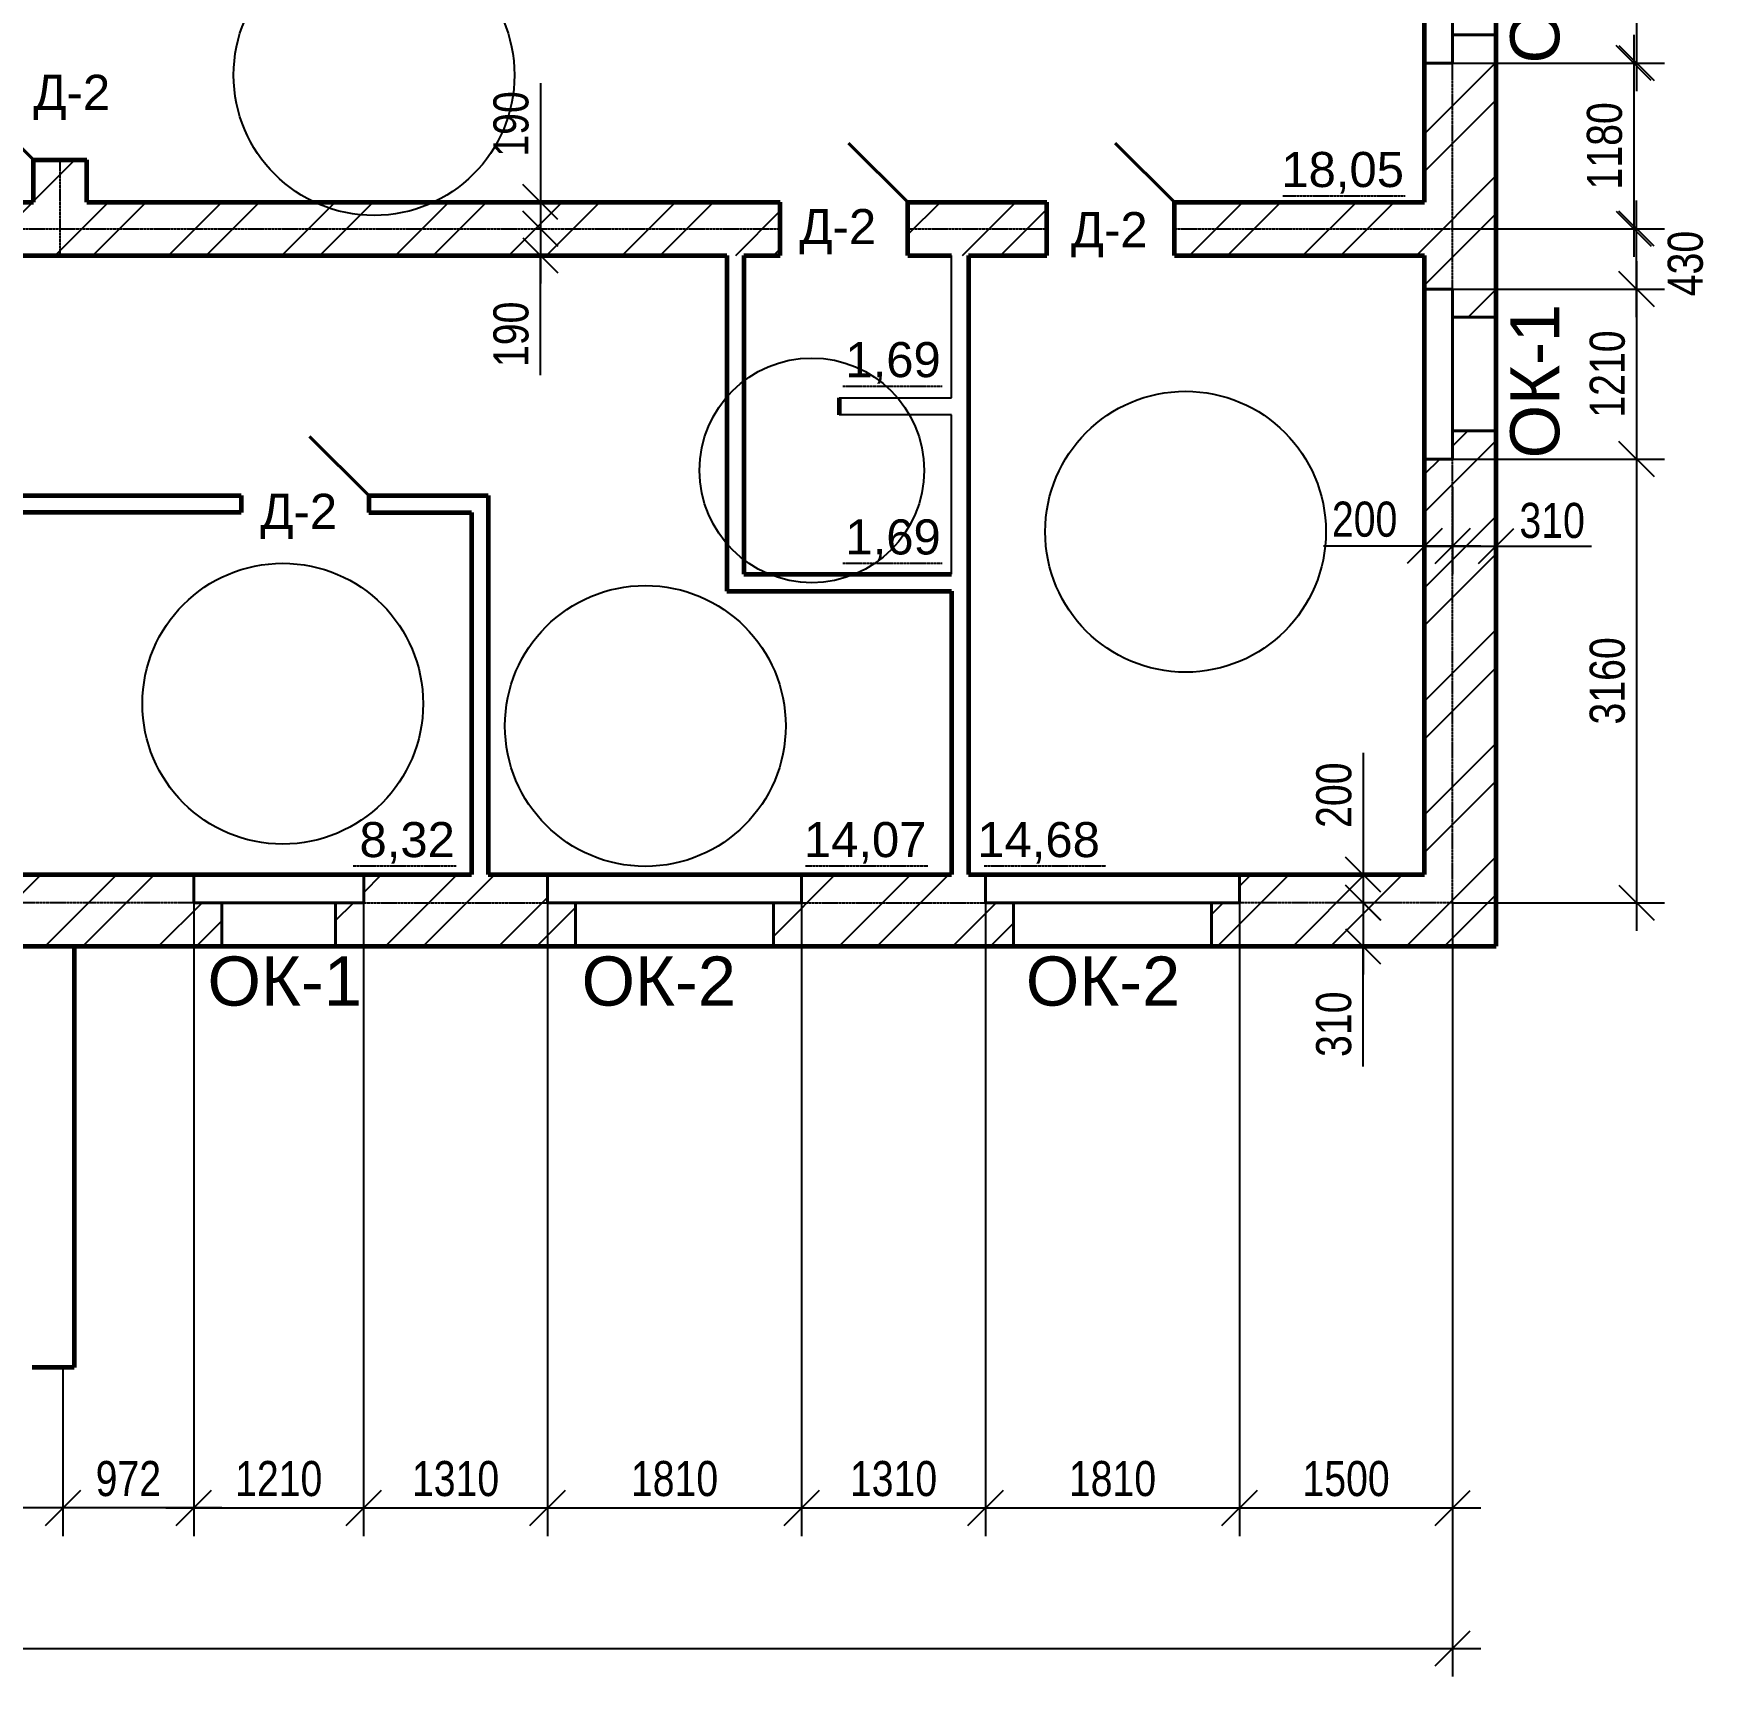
# Model space of a CAD drawing. Header units: millimetres. Extents: x -229914 to 856942, y -268655 to 87212.
# Drawn here: x 344207 to 356140, y -236365 to -224665 of the extents above; entities that cross this region are included whole.
import ezdxf

# ---------------------------------------------------------------- set-up
doc = ezdxf.new("R2010")
doc.units = ezdxf.units.MM
doc.linetypes.add('DASHDOT_axis', pattern=[24, 20, -1.5, 1, -1.5])
for name, color, linetype, lineweight in [('каменные и деревянные эл', 7, 'Continuous', 60), ('линия проёмов ворот дверей и окон', 7, 'Continuous', 40), ('Ось', 7, 'DASHDOT_axis', 25)]:
    doc.layers.add(name, color=color, linetype=linetype, lineweight=lineweight)
doc.styles.add('_ТЕКСТОВЫЙ', font='arial.ttf', dxfattribs={"width": 0.8})
doc.styles.get("Standard").update_dxf_attribs({"font": 'arial.ttf'})
doc.dimstyles.new('_GOST(Annotative)', dxfattribs={"dimscale": 100, "dimtxt": 2.5, "dimasz": 2.5, "dimexe": 2, "dimexo": 2, "dimgap": 0.8, "dimtad": 1, "dimtxsty": '_ТЕКСТОВЫЙ', "dimblk": 'OBLIQUE', "dimcen": 2.5, "dimdle": 2, "dimaunit": 1, "dimadec": 0, "dimazin": 0, "dimtfac": 1, "dimtmove": 1, "dimatfit": 3, "dimldrblk": 'DOT', "dimfxl": 1, "dimarcsym": 2})

# ---------------------------------------------------------------- blocks, each defined once
blk = doc.blocks.new('_Oblique')
at = {"color": 0, "linetype": 'ByBlock', "lineweight": -2}
blk.add_line((-0.5, -0.5), (0.5, 0.5), dxfattribs=at)
blk = doc.blocks.new('*D1130')
at = {"color": 0, "lineweight": -2, "transparency": 16777216}
for p, q in [((345349, -230855), (345349, -235365)), ((346559, -230855), (346559, -235365)), ((345149, -235165), (346759, -235165))]:
    blk.add_line(p, q, dxfattribs=at)
at = {"layer": 'Defpoints', "color": 0, "transparency": 16777216}
for p in [(345349, -230655), (346559, -230655), (346559, -235165)]:
    blk.add_point(p, dxfattribs=at)
at = {"color": 0, "lineweight": -2, "transparency": 16777216, "xscale": 250, "yscale": 250, "zscale": 250, "rotation": 180}
blk.add_blockref('_Oblique', (345349, -235165), dxfattribs=at)
at = {"color": 0, "lineweight": -2, "transparency": 16777216, "xscale": 250, "yscale": 250, "zscale": 250}
blk.add_blockref('_Oblique', (346559, -235165), dxfattribs=at)
at = {"color": 0, "transparency": 16777216, "insert": (345954, -234957), "char_height": 250, "attachment_point": 5, "style": '_ТЕКСТОВЫЙ'}
blk.add_mtext('1210', dxfattribs=at)
blk = doc.blocks.new('_Dot')
at = {"color": 0, "linetype": 'ByBlock', "lineweight": -2}
blk.add_line((-0.5, 0), (-1, 0), dxfattribs=at)
at = {"color": 0, "linetype": 'ByBlock', "lineweight": 25, "const_width": 0.5}
blk.add_lwpolyline([(-0.25, 0, 1), (0.25, 0, 1)], format="xyb", close=True, dxfattribs=at)
blk = doc.blocks.new('*D1131')
at = {"color": 0, "lineweight": -2, "transparency": 16777216}
for p, q in [((346559, -230855), (346559, -235365)), ((347869, -230855), (347869, -235365)), ((346359, -235165), (348069, -235165))]:
    blk.add_line(p, q, dxfattribs=at)
at = {"layer": 'Defpoints', "color": 0, "transparency": 16777216}
for p in [(346559, -230655), (347869, -230655), (347869, -235165)]:
    blk.add_point(p, dxfattribs=at)
at = {"color": 0, "lineweight": -2, "transparency": 16777216, "xscale": 250, "yscale": 250, "zscale": 250, "rotation": 180}
blk.add_blockref('_Oblique', (346559, -235165), dxfattribs=at)
at = {"color": 0, "lineweight": -2, "transparency": 16777216, "xscale": 250, "yscale": 250, "zscale": 250}
blk.add_blockref('_Oblique', (347869, -235165), dxfattribs=at)
at = {"color": 0, "transparency": 16777216, "insert": (347214, -234957), "char_height": 250, "attachment_point": 5, "style": '_ТЕКСТОВЫЙ'}
blk.add_mtext('1310', dxfattribs=at)
blk = doc.blocks.new('*D1132')
at = {"color": 0, "lineweight": -2, "transparency": 16777216}
for p, q in [((347869, -230855), (347869, -235365)), ((349679, -230855), (349679, -235365)), ((347669, -235165), (349879, -235165))]:
    blk.add_line(p, q, dxfattribs=at)
at = {"layer": 'Defpoints', "color": 0, "transparency": 16777216}
for p in [(347869, -230655), (349679, -230655), (349679, -235165)]:
    blk.add_point(p, dxfattribs=at)
at = {"color": 0, "lineweight": -2, "transparency": 16777216, "xscale": 250, "yscale": 250, "zscale": 250, "rotation": 180}
blk.add_blockref('_Oblique', (347869, -235165), dxfattribs=at)
at = {"color": 0, "lineweight": -2, "transparency": 16777216, "xscale": 250, "yscale": 250, "zscale": 250}
blk.add_blockref('_Oblique', (349679, -235165), dxfattribs=at)
at = {"color": 0, "transparency": 16777216, "insert": (348774, -234957), "char_height": 250, "attachment_point": 5, "style": '_ТЕКСТОВЫЙ'}
blk.add_mtext('1810', dxfattribs=at)
blk = doc.blocks.new('*D1133')
at = {"color": 0, "lineweight": -2, "transparency": 16777216}
for p, q in [((349679, -230855), (349679, -235365)), ((350989, -230855), (350989, -235365)), ((349479, -235165), (351189, -235165))]:
    blk.add_line(p, q, dxfattribs=at)
at = {"layer": 'Defpoints', "color": 0, "transparency": 16777216}
for p in [(349679, -230655), (350989, -230655), (350989, -235165)]:
    blk.add_point(p, dxfattribs=at)
at = {"color": 0, "lineweight": -2, "transparency": 16777216, "xscale": 250, "yscale": 250, "zscale": 250, "rotation": 180}
blk.add_blockref('_Oblique', (349679, -235165), dxfattribs=at)
at = {"color": 0, "lineweight": -2, "transparency": 16777216, "xscale": 250, "yscale": 250, "zscale": 250}
blk.add_blockref('_Oblique', (350989, -235165), dxfattribs=at)
at = {"color": 0, "transparency": 16777216, "insert": (350334, -234957), "char_height": 250, "attachment_point": 5, "style": '_ТЕКСТОВЫЙ'}
blk.add_mtext('1310', dxfattribs=at)
blk = doc.blocks.new('*D1134')
at = {"color": 0, "lineweight": -2, "transparency": 16777216}
for p, q in [((350989, -230855), (350989, -235365)), ((352799, -230855), (352799, -235365)), ((350789, -235165), (352999, -235165))]:
    blk.add_line(p, q, dxfattribs=at)
at = {"layer": 'Defpoints', "color": 0, "transparency": 16777216}
for p in [(350989, -230655), (352799, -230655), (352799, -235165)]:
    blk.add_point(p, dxfattribs=at)
at = {"color": 0, "lineweight": -2, "transparency": 16777216, "xscale": 250, "yscale": 250, "zscale": 250, "rotation": 180}
blk.add_blockref('_Oblique', (350989, -235165), dxfattribs=at)
at = {"color": 0, "lineweight": -2, "transparency": 16777216, "xscale": 250, "yscale": 250, "zscale": 250}
blk.add_blockref('_Oblique', (352799, -235165), dxfattribs=at)
at = {"color": 0, "transparency": 16777216, "insert": (351894, -234957), "char_height": 250, "attachment_point": 5, "style": '_ТЕКСТОВЫЙ'}
blk.add_mtext('1810', dxfattribs=at)
blk = doc.blocks.new('*D1135')
at = {"color": 0, "lineweight": -2, "transparency": 16777216}
for p, q in [((352799, -230855), (352799, -235365)), ((354317, -230855), (354317, -235365)), ((352599, -235165), (354517, -235165))]:
    blk.add_line(p, q, dxfattribs=at)
at = {"layer": 'Defpoints', "color": 0, "transparency": 16777216}
for p in [(352799, -230655), (354317, -230655), (354317, -235165)]:
    blk.add_point(p, dxfattribs=at)
at = {"color": 0, "lineweight": -2, "transparency": 16777216, "xscale": 250, "yscale": 250, "zscale": 250, "rotation": 180}
blk.add_blockref('_Oblique', (352799, -235165), dxfattribs=at)
at = {"color": 0, "lineweight": -2, "transparency": 16777216, "xscale": 250, "yscale": 250, "zscale": 250}
blk.add_blockref('_Oblique', (354317, -235165), dxfattribs=at)
at = {"color": 0, "transparency": 16777216, "insert": (353558, -234957), "char_height": 250, "attachment_point": 5, "style": '_ТЕКСТОВЫЙ'}
blk.add_mtext('1500', dxfattribs=at)
blk = doc.blocks.new('*D1136')
at = {"color": 0, "lineweight": -2, "transparency": 16777216}
for p, q in [((353680, -229787), (353680, -230655)), ((353680, -230455), (353680, -231055)), ((353877, -230655), (353480, -230655)), ((353877, -230855), (353480, -230855))]:
    blk.add_line(p, q, dxfattribs=at)
at = {"layer": 'Defpoints', "color": 0, "transparency": 16777216}
for p in [(354077, -230655), (353680, -230855), (354077, -230855)]:
    blk.add_point(p, dxfattribs=at)
at = {"color": 0, "lineweight": -2, "transparency": 16777216, "xscale": 250, "yscale": 250, "zscale": 250}
for p, rotation in [((353680, -230655), 90), ((353680, -230855), 270)]:
    blk.add_blockref('_Oblique', p, dxfattribs=dict(at, rotation=rotation))
at = {"color": 0, "transparency": 16777216, "insert": (353472, -230089), "char_height": 250, "attachment_point": 5, "rotation": 90, "style": '_ТЕКСТОВЫЙ'}
blk.add_mtext('200', dxfattribs=at)
blk = doc.blocks.new('*D1137')
at = {"color": 0, "lineweight": -2, "transparency": 16777216}
for p, q in [((353679, -230655), (353679, -231365)), ((353480, -230855), (353479, -230855)), ((353480, -231165), (353479, -231165)), ((353679, -232020), (353679, -231165))]:
    blk.add_line(p, q, dxfattribs=at)
at = {"layer": 'Defpoints', "color": 0, "transparency": 16777216}
for p in [(353680, -230855), (353679, -231165), (353680, -231165)]:
    blk.add_point(p, dxfattribs=at)
at = {"color": 0, "lineweight": -2, "transparency": 16777216, "xscale": 250, "yscale": 250, "zscale": 250}
for p, rotation in [((353679, -230855), 90), ((353679, -231165), 270)]:
    blk.add_blockref('_Oblique', p, dxfattribs=dict(at, rotation=rotation))
at = {"color": 0, "transparency": 16777216, "insert": (353471, -231720), "char_height": 250, "attachment_point": 5, "rotation": 90, "style": '_ТЕКСТОВЫЙ'}
blk.add_mtext('310', dxfattribs=at)
blk = doc.blocks.new('*D1144')
at = {"color": 0, "lineweight": -2, "transparency": 16777216}
for p, q in [((355627, -223465), (355627, -225075)), ((354317, -223665), (355827, -223665)), ((354317, -224875), (355827, -224875))]:
    blk.add_line(p, q, dxfattribs=at)
at = {"layer": 'Defpoints', "color": 0, "transparency": 16777216}
for p in [(354117, -223665), (354117, -224875), (355627, -224875)]:
    blk.add_point(p, dxfattribs=at)
at = {"color": 0, "lineweight": -2, "transparency": 16777216, "xscale": 250, "yscale": 250, "zscale": 250}
for p, rotation in [((355627, -223665), 90), ((355627, -224875), 270)]:
    blk.add_blockref('_Oblique', p, dxfattribs=dict(at, rotation=rotation))
at = {"color": 0, "transparency": 16777216, "insert": (355420, -224270), "char_height": 250, "attachment_point": 5, "rotation": 90, "style": '_ТЕКСТОВЫЙ'}
blk.add_mtext('1210', dxfattribs=at)
blk = doc.blocks.new('*D1145')
at = {"color": 0, "lineweight": -2, "transparency": 16777216}
for p, q in [((355607, -224675), (355607, -226255)), ((354517, -224875), (355807, -224875)), ((354517, -226055), (355807, -226055))]:
    blk.add_line(p, q, dxfattribs=at)
at = {"layer": 'Defpoints', "color": 0, "transparency": 16777216}
for p in [(354317, -224875), (354317, -226055), (355607, -226055)]:
    blk.add_point(p, dxfattribs=at)
at = {"color": 0, "lineweight": -2, "transparency": 16777216, "xscale": 250, "yscale": 250, "zscale": 250}
for p, rotation in [((355607, -224875), 90), ((355607, -226055), 270)]:
    blk.add_blockref('_Oblique', p, dxfattribs=dict(at, rotation=rotation))
at = {"color": 0, "transparency": 16777216, "insert": (355400, -225465), "char_height": 250, "attachment_point": 5, "rotation": 90, "style": '_ТЕКСТОВЫЙ'}
blk.add_mtext('1180', dxfattribs=at)
blk = doc.blocks.new('*D1146')
at = {"color": 0, "lineweight": -2, "transparency": 16777216}
for p, q in [((355627, -226685), (355627, -225855)), ((354317, -226055), (355827, -226055)), ((354317, -226485), (355827, -226485))]:
    blk.add_line(p, q, dxfattribs=at)
at = {"layer": 'Defpoints', "color": 0, "transparency": 16777216}
for p in [(354117, -226055), (355627, -226055), (354117, -226485)]:
    blk.add_point(p, dxfattribs=at)
at = {"color": 0, "lineweight": -2, "transparency": 16777216, "xscale": 250, "yscale": 250, "zscale": 250}
for p, rotation in [((355627, -226055), 90), ((355627, -226485), 270)]:
    blk.add_blockref('_Oblique', p, dxfattribs=dict(at, rotation=rotation))
at = {"color": 0, "transparency": 16777216, "insert": (355976, -226303), "char_height": 250, "attachment_point": 5, "rotation": 90, "style": '_ТЕКСТОВЫЙ'}
blk.add_mtext('430', dxfattribs=at)
blk = doc.blocks.new('*D1147')
at = {"color": 0, "lineweight": -2, "transparency": 16777216}
for p, q in [((355627, -226285), (355627, -227895)), ((354317, -226485), (355827, -226485)), ((354317, -227695), (355827, -227695))]:
    blk.add_line(p, q, dxfattribs=at)
at = {"layer": 'Defpoints', "color": 0, "transparency": 16777216}
for p in [(354117, -226485), (354117, -227695), (355627, -227695)]:
    blk.add_point(p, dxfattribs=at)
at = {"color": 0, "lineweight": -2, "transparency": 16777216, "xscale": 250, "yscale": 250, "zscale": 250}
for p, rotation in [((355627, -226485), 90), ((355627, -227695), 270)]:
    blk.add_blockref('_Oblique', p, dxfattribs=dict(at, rotation=rotation))
at = {"color": 0, "transparency": 16777216, "insert": (355420, -227090), "char_height": 250, "attachment_point": 5, "rotation": 90, "style": '_ТЕКСТОВЫЙ'}
blk.add_mtext('1210', dxfattribs=at)
blk = doc.blocks.new('*D1148')
at = {"color": 0, "lineweight": -2, "transparency": 16777216}
for p, q in [((355627, -227495), (355627, -231055)), ((354317, -227695), (355827, -227695)), ((354317, -230855), (355827, -230855))]:
    blk.add_line(p, q, dxfattribs=at)
at = {"layer": 'Defpoints', "color": 0, "transparency": 16777216}
for p in [(354117, -227695), (354117, -230855), (355627, -230855)]:
    blk.add_point(p, dxfattribs=at)
at = {"color": 0, "lineweight": -2, "transparency": 16777216, "xscale": 250, "yscale": 250, "zscale": 250}
for p, rotation in [((355627, -227695), 90), ((355627, -230855), 270)]:
    blk.add_blockref('_Oblique', p, dxfattribs=dict(at, rotation=rotation))
at = {"color": 0, "transparency": 16777216, "insert": (355420, -229275), "char_height": 250, "attachment_point": 5, "rotation": 90, "style": '_ТЕКСТОВЫЙ'}
blk.add_mtext('3160', dxfattribs=at)
blk = doc.blocks.new('*D1149')
at = {"color": 0, "lineweight": -2, "transparency": 16777216}
for p, q in [((331517, -235365), (331517, -236365)), ((354317, -235365), (354317, -236365)), ((331317, -236165), (354517, -236165))]:
    blk.add_line(p, q, dxfattribs=at)
at = {"layer": 'Defpoints', "color": 0, "transparency": 16777216}
for p in [(331517, -235165), (354317, -235165), (354317, -236165)]:
    blk.add_point(p, dxfattribs=at)
at = {"color": 0, "lineweight": -2, "transparency": 16777216, "xscale": 250, "yscale": 250, "zscale": 250, "rotation": 180}
blk.add_blockref('_Oblique', (331517, -236165), dxfattribs=at)
at = {"color": 0, "lineweight": -2, "transparency": 16777216, "xscale": 250, "yscale": 250, "zscale": 250}
blk.add_blockref('_Oblique', (354317, -236165), dxfattribs=at)
at = {"color": 0, "transparency": 16777216, "insert": (342917, -235957), "char_height": 250, "attachment_point": 5, "style": '_ТЕКСТОВЫЙ'}
blk.add_mtext('22800', dxfattribs=at)
blk = doc.blocks.new('*D1152')
at = {"color": 0, "lineweight": -2, "transparency": 16777216}
for p, q in [((354117, -227895), (354117, -228515)), ((354317, -227895), (354317, -228515)), ((354517, -228315), (353917, -228315))]:
    blk.add_line(p, q, dxfattribs=at)
at = {"layer": 'Defpoints', "color": 0, "transparency": 16777216}
for p in [(354117, -227695), (354317, -227695), (354117, -228315)]:
    blk.add_point(p, dxfattribs=at)
at = {"color": 0, "lineweight": -2, "transparency": 16777216, "xscale": 250, "yscale": 250, "zscale": 250, "rotation": 180}
blk.add_blockref('_Oblique', (354117, -228315), dxfattribs=at)
at = {"color": 0, "lineweight": -2, "transparency": 16777216, "xscale": 250, "yscale": 250, "zscale": 250}
blk.add_blockref('_Oblique', (354317, -228315), dxfattribs=at)
at = {"color": 0, "transparency": 16777216, "insert": (353690, -228125), "char_height": 250, "attachment_point": 5, "style": '_ТЕКСТОВЫЙ'}
blk.add_mtext('200', dxfattribs=at)
blk = doc.blocks.new('*D1153')
at = {"color": 0, "lineweight": -2, "transparency": 16777216}
for p, q in [((354317, -227895), (354317, -228515)), ((354627, -227895), (354627, -228515)), ((354117, -228315), (354827, -228315))]:
    blk.add_line(p, q, dxfattribs=at)
at = {"layer": 'Defpoints', "color": 0, "transparency": 16777216}
for p in [(354317, -227695), (354627, -227695), (354627, -228315)]:
    blk.add_point(p, dxfattribs=at)
at = {"color": 0, "lineweight": -2, "transparency": 16777216, "xscale": 250, "yscale": 250, "zscale": 250, "rotation": 180}
blk.add_blockref('_Oblique', (354317, -228315), dxfattribs=at)
at = {"color": 0, "lineweight": -2, "transparency": 16777216, "xscale": 250, "yscale": 250, "zscale": 250}
blk.add_blockref('_Oblique', (354627, -228315), dxfattribs=at)
at = {"color": 0, "transparency": 16777216, "insert": (355026, -228134), "char_height": 250, "attachment_point": 5, "style": '_ТЕКСТОВЫЙ'}
blk.add_mtext('310', dxfattribs=at)
blk = doc.blocks.new('*D1154')
at = {"color": 0, "lineweight": -2, "transparency": 16777216}
for p, q in [((347818, -225018), (347818, -225865)), ((347818, -225665), (347818, -226255)), ((347944, -225865), (348018, -225865)), ((348018, -226055), (348018, -226055))]:
    blk.add_line(p, q, dxfattribs=at)
at = {"layer": 'Defpoints', "color": 0, "transparency": 16777216}
for p in [(347744, -225865), (347818, -226055), (347818, -226055)]:
    blk.add_point(p, dxfattribs=at)
at = {"color": 0, "lineweight": -2, "transparency": 16777216, "xscale": 250, "yscale": 250, "zscale": 250}
for p, rotation in [((347818, -225865), 90), ((347818, -226055), 270)]:
    blk.add_blockref('_Oblique', p, dxfattribs=dict(at, rotation=rotation))
at = {"color": 0, "transparency": 16777216, "insert": (347610, -225309), "char_height": 250, "attachment_point": 5, "rotation": 90, "style": '_ТЕКСТОВЫЙ'}
blk.add_mtext('190', dxfattribs=at)
blk = doc.blocks.new('*D1155')
at = {"color": 0, "lineweight": -2, "transparency": 16777216}
for p, q in [((347818, -225855), (347818, -226445)), ((348018, -226055), (348018, -226055)), ((347818, -227099), (347818, -226245)), ((348018, -226245), (348018, -226245))]:
    blk.add_line(p, q, dxfattribs=at)
at = {"layer": 'Defpoints', "color": 0, "transparency": 16777216}
for p in [(347818, -226055), (347818, -226245), (347818, -226245)]:
    blk.add_point(p, dxfattribs=at)
at = {"color": 0, "lineweight": -2, "transparency": 16777216, "xscale": 250, "yscale": 250, "zscale": 250}
for p, rotation in [((347818, -226055), 90), ((347818, -226245), 270)]:
    blk.add_blockref('_Oblique', p, dxfattribs=dict(at, rotation=rotation))
at = {"color": 0, "transparency": 16777216, "insert": (347610, -226807), "char_height": 250, "attachment_point": 5, "rotation": 90, "style": '_ТЕКСТОВЫЙ'}
blk.add_mtext('190', dxfattribs=at)
blk = doc.blocks.new('*D1158')
at = {"color": 0, "lineweight": -2, "transparency": 16777216}
for p, q in [((341417, -234174), (341417, -235365)), ((344417, -234174), (344417, -235365)), ((344617, -235165), (341217, -235165))]:
    blk.add_line(p, q, dxfattribs=at)
at = {"layer": 'Defpoints', "color": 0, "transparency": 16777216}
for p in [(341417, -233974), (344417, -233974), (341417, -235165)]:
    blk.add_point(p, dxfattribs=at)
at = {"color": 0, "lineweight": -2, "transparency": 16777216, "xscale": 250, "yscale": 250, "zscale": 250, "rotation": 180}
blk.add_blockref('_Oblique', (341417, -235165), dxfattribs=at)
at = {"color": 0, "lineweight": -2, "transparency": 16777216, "xscale": 250, "yscale": 250, "zscale": 250}
blk.add_blockref('_Oblique', (344417, -235165), dxfattribs=at)
at = {"color": 0, "transparency": 16777216, "insert": (342917, -234957), "char_height": 250, "attachment_point": 5, "style": '_ТЕКСТОВЫЙ'}
blk.add_mtext('3000', dxfattribs=at)
blk = doc.blocks.new('*D1160')
at = {"color": 0, "lineweight": -2, "transparency": 16777216}
blk.add_line((345549, -235165), (344217, -235165), dxfattribs=at)
at = {"layer": 'Defpoints', "color": 0, "transparency": 16777216}
for p in [(344417, -235165), (344417, -235165), (345349, -235165)]:
    blk.add_point(p, dxfattribs=at)
at = {"color": 0, "lineweight": -2, "transparency": 16777216, "xscale": 250, "yscale": 250, "zscale": 250, "rotation": 180}
blk.add_blockref('_Oblique', (344417, -235165), dxfattribs=at)
at = {"color": 0, "lineweight": -2, "transparency": 16777216, "xscale": 250, "yscale": 250, "zscale": 250}
blk.add_blockref('_Oblique', (345349, -235165), dxfattribs=at)
at = {"color": 0, "transparency": 16777216, "insert": (344883, -234957), "char_height": 250, "attachment_point": 5, "style": '_ТЕКСТОВЫЙ'}
blk.add_mtext('972', dxfattribs=at)

msp = doc.modelspace()

# ---------------------------------------------------------------- hatches: boundary and pattern name
h = msp.add_hatch()
h.set_pattern_fill('ANSI32', color=256, scale=60)
h.paths.add_polyline_path([(342292.265, -230854.91861), (340445.14067, -230854.91861), (340245.14067, -230854.91861), (340245.14067, -231164.91861), (342292.265, -231164.91861)])
h.paths.add_polyline_path([(342292.265, -230654.91861), (341897.265, -230654.91861), (341777.265, -230654.91861), (340445.14067, -230654.91861), (340445.14067, -230854.91861), (342292.265, -230854.91861)])
h.paths.add_polyline_path([(339235.14067, -230654.91861), (337925.14067, -230654.91861), (337925.14067, -230854.91861), (339235.14067, -230854.91861)])
h.paths.add_polyline_path([(336115.14067, -230654.91861), (335797.265, -230654.91861), (335677.265, -230654.91861), (334805.14067, -230654.91861), (334805.14067, -230854.91861), (336115.14067, -230854.91861)])
h.paths.add_polyline_path([(336315.14067, -230854.91861), (336115.14067, -230854.91861), (334805.14067, -230854.91861), (334605.14067, -230854.91861), (334605.14067, -231164.91861), (336315.14067, -231164.91861)])
h.paths.add_polyline_path([(332995.14067, -230654.91861), (331717.265, -230654.91861), (331717.265, -228074.91861), (331717.265, -227825.72525), (331717.265, -227694.91861), (331517.265, -227694.91861), (331517.265, -230854.91861), (332995.14067, -230854.91861)])
h.paths.add_polyline_path([(333195.14067, -230854.91861), (332995.14067, -230854.91861), (331517.265, -230854.91861), (331517.265, -231164.91861), (333195.14067, -231164.91861)])
h.paths.add_polyline_path([(331517.265, -227694.91861), (331517.265, -227494.91861), (331207.265, -227494.91861), (331207.265, -230854.91861), (331517.265, -230854.91861)])
h.paths.add_polyline_path([(331517.265, -230854.91861), (331207.265, -230854.91861), (331207.265, -231164.91861), (331517.265, -231164.91861)])
h.paths.add_polyline_path([(336639.47001, -226244.91861), (337754.99679, -226244.91861, 0.3047887381)], flags=17)
h.paths.add_polyline_path([(339391.07453, -225864.91861), (336427.265, -225864.91861), (334127.265, -225864.91861), (334007.265, -225864.91861), (333107.265, -225864.91861), (333107.265, -226054.91861), (341417.265, -226054.91861), (341417.265, -225564.91861), (341227.265, -225564.91861), (341227.265, -225864.91861), (340303.73336, -225864.91861, -0.2414682922)])
h.paths.add_polyline_path([(341417.265, -226054.91861), (333107.265, -226054.91861), (333107.265, -226244.91861), (336639.47001, -226244.91861, -0.3047887381), (337754.99679, -226244.91861), (341417.265, -226244.91861)])
h.paths.add_polyline_path([(340303.73336, -225864.91861), (339391.07453, -225864.91861, 0.2414682922)], flags=16)
h.paths.add_polyline_path([(342292.265, -225864.91861), (341607.265, -225864.91861), (341607.265, -225564.91861), (341417.265, -225564.91861), (341417.265, -226054.91861), (342292.265, -226054.91861)])
h.paths.add_polyline_path([(342292.265, -226054.91861), (341417.265, -226054.91861), (341417.265, -226244.91861), (342292.265, -226244.91861)])
h.paths.add_polyline_path([(344397.265, -226054.91861), (343502.265, -226054.91861), (343502.265, -226244.91861), (344397.265, -226244.91861)])
h.paths.add_polyline_path([(344397.265, -225564.91861), (344207.265, -225564.91861), (344207.265, -225864.91861), (343502.265, -225864.91861), (343502.265, -226054.91861), (344397.265, -226054.91861)])
h.paths.add_polyline_path([(346206.24576, -225864.91861), (344587.265, -225864.91861), (344587.265, -225564.91861), (344397.265, -225564.91861), (344397.265, -226054.91861), (349526.78272, -226054.91861), (349526.78272, -225864.91861), (347059.99153, -225864.91861, -0.2241612539)])
h.paths.add_polyline_path([(349526.78272, -226054.91861), (344397.265, -226054.91861), (344397.265, -226244.91861), (349147.265, -226244.91861), (349526.78272, -226244.91861)])
h.paths.add_polyline_path([(347059.99153, -225864.91861), (346206.24576, -225864.91861, 0.2241612539)], flags=17)
h.paths.add_polyline_path([(351425.21281, -226054.91861), (350436.78272, -226054.91861), (350436.78272, -226244.91861), (350962.29483, -226244.91861), (351425.21281, -226244.91861)])
h.paths.add_polyline_path([(351425.21281, -225864.91861), (350436.78272, -225864.91861), (350436.78272, -226054.91861), (351425.21281, -226054.91861)])
h.paths.add_polyline_path([(354117.265, -225864.91861), (352335.21281, -225864.91861), (352335.21281, -226054.91861), (354117.265, -226054.91861)])
h.paths.add_polyline_path([(354117.265, -226054.91861), (352335.21281, -226054.91861), (352335.21281, -226244.91861), (354117.265, -226244.91861)])
h.paths.add_polyline_path([(354627.265, -224674.91861), (354317.265, -224674.91861), (354317.265, -224874.91861), (354317.265, -226054.91861), (354627.265, -226054.91861)])
h.paths.add_polyline_path([(354317.265, -224874.91861), (354117.265, -224874.91861), (354117.265, -226054.91861), (354317.265, -226054.91861)])
h.paths.add_polyline_path([(354627.265, -226054.91861), (354317.265, -226054.91861), (354317.265, -226484.91861), (354317.265, -226684.91861), (354627.265, -226684.91861)])
h.paths.add_polyline_path([(354317.265, -226054.91861), (354117.265, -226054.91861), (354117.265, -226484.91861), (354317.265, -226484.91861)])
h.paths.add_polyline_path([(354627.265, -227494.91861), (354317.265, -227494.91861), (354317.265, -227694.91861), (354317.265, -230854.91861), (354317.265, -231164.91861), (354627.265, -231164.91861)])
h.paths.add_polyline_path([(354317.265, -227694.91861), (354117.265, -227694.91861), (354117.265, -230854.91861), (354317.265, -230854.91861)])
h.paths.add_polyline_path([(354117.265, -230654.91861), (352799.38933, -230654.91861), (352799.38933, -230854.91861), (354117.265, -230854.91861)])
h.paths.add_polyline_path([(354117.265, -230854.91861), (352799.38933, -230854.91861), (352599.38933, -230854.91861), (352599.38933, -231164.91861), (354117.265, -231164.91861)])
h.paths.add_polyline_path([(354317.265, -230854.91861), (354117.265, -230854.91861), (354117.265, -231164.91861), (354317.265, -231164.91861)])
h.paths.add_polyline_path([(351189.38933, -230854.91861), (350989.38933, -230854.91861), (349679.38933, -230854.91861), (349479.38933, -230854.91861), (349479.38933, -231164.91861), (351189.38933, -231164.91861)])
h.paths.add_polyline_path([(350989.38933, -230654.91861), (350867.265, -230654.91861), (350747.265, -230654.91861), (349679.38933, -230654.91861), (349679.38933, -230854.91861), (350989.38933, -230854.91861)])
h.paths.add_polyline_path([(347869.38933, -230654.91861), (347447.265, -230654.91861), (347327.265, -230654.91861), (346559.38933, -230654.91861), (346559.38933, -230854.91861), (347869.38933, -230854.91861)])
h.paths.add_polyline_path([(348069.38933, -230854.91861), (347869.38933, -230854.91861), (346559.38933, -230854.91861), (346359.38933, -230854.91861), (346359.38933, -231164.91861), (348069.38933, -231164.91861)])
h.paths.add_polyline_path([(345549.38933, -230854.91861), (345349.38933, -230854.91861), (343502.265, -230854.91861), (343502.265, -231164.91861), (345549.38933, -231164.91861)])
h.paths.add_polyline_path([(345349.38933, -230654.91861), (344017.265, -230654.91861), (343897.265, -230654.91861), (343502.265, -230654.91861), (343502.265, -230854.91861), (345349.38933, -230854.91861)])

# ---------------------------------------------------------------- linework, layer by layer
for p, q in [((350747.265, -227259.91861), (350747.265, -226244.91861)), ((349947.265, -227259.91861), (350747.265, -227259.91861)), ((350747.265, -227379.91861), (349947.265, -227379.91861)), ((350747.265, -228514.91861), (350747.265, -227379.91861)), ((354117.265, -228315.05522), (353396.83027, -228315.05522)), ((354627.265, -228315.05522), (355306.45996, -228315.05522)), ((348069.38933, -230854.91861), (347869.38933, -230854.91861)), ((349679.38933, -230854.91861), (349479.38933, -230854.91861))]:
    msp.add_line(p, q)
for centre, radius in [((346633.11865, -224960.60697), 1000), ((349752.18859, -227775.75581), 800), ((352414.46559, -228213.04007), 1000), ((345982.98885, -229437.69544), 1000), ((348565.9335, -229595.71038), 1000)]:
    msp.add_circle(centre, radius)
at = {"layer": 'каменные и деревянные эл'}
for p, q in [((354627.265, -231164.91861), (354627.265, -219744.91861)), ((354117.265, -225864.91861), (354117.265, -223964.91861)), ((344207.265, -225864.91861), (344207.265, -225564.91861)), ((344207.265, -225564.91861), (344587.265, -225564.91861)), ((344587.265, -225864.91861), (344587.265, -225564.91861)), ((343502.265, -225864.91861), (344207.265, -225864.91861)), ((344587.265, -225864.91861), (349526.78272, -225864.91861)), ((349526.78272, -226244.91861), (349526.78272, -225864.91861)), ((350436.78272, -226244.91861), (350436.78272, -225864.91861)), ((350436.78272, -225864.91861), (351425.21281, -225864.91861)), ((351425.21281, -226244.91861), (351425.21281, -225864.91861)), ((352335.21281, -226244.91861), (352335.21281, -225864.91861)), ((352335.21281, -225864.91861), (354117.265, -225864.91861)), ((343502.265, -226244.91861), (349147.265, -226244.91861)), ((349147.265, -226244.91861), (349147.265, -228634.91861)), ((349267.265, -226244.91861), (349526.78272, -226244.91861)), ((349267.265, -226244.91861), (349267.265, -228514.91861)), ((350436.78272, -226244.91861), (350747.265, -226244.91861)), ((350867.265, -226244.91861), (350867.265, -230654.91861)), ((350867.265, -226244.91861), (351425.21281, -226244.91861)), ((352335.21281, -226244.91861), (354117.265, -226244.91861)), ((354117.265, -230654.91861), (354117.265, -226244.91861)), ((349947.265, -227259.91861), (349947.265, -227379.91861)), ((343897.265, -227954.91861), (345687.265, -227954.91861)), ((345687.265, -227954.91861), (345687.265, -228074.91861)), ((346597.265, -227954.91861), (346597.265, -228074.91861)), ((346597.265, -227954.91861), (347447.265, -227954.91861)), ((347447.265, -227954.91861), (347447.265, -230654.91861)), ((345687.265, -228074.91861), (344017.265, -228074.91861)), ((346597.265, -228074.91861), (347327.265, -228074.91861)), ((347327.265, -228074.91861), (347327.265, -230654.91861)), ((349267.265, -228514.91861), (350747.265, -228514.91861)), ((349147.265, -228634.91861), (350747.265, -228634.91861)), ((350747.265, -228634.91861), (350747.265, -230654.91861)), ((344017.265, -230654.91861), (347327.265, -230654.91861)), ((347447.265, -230654.91861), (350747.265, -230654.91861)), ((350867.265, -230654.91861), (354117.265, -230654.91861)), ((343502.265, -231164.91861), (354627.265, -231164.91861)), ((344497.265, -231164.91861), (344497.265, -234164.91861)), ((344497.265, -234164.91861), (344197.265, -234164.91861))]:
    msp.add_line(p, q, dxfattribs=at)
at = {"layer": 'линия проёмов ворот дверей и окон'}
for p, q in [((354317.265, -223664.91861), (354317.265, -224874.91861)), ((354317.265, -224674.91861), (354627.265, -224674.91861)), ((354317.265, -224874.91861), (354117.265, -224874.91861)), ((343783.90099, -225145.80712), (344207.265, -225564.91861)), ((350013.41871, -225445.80712), (350436.78272, -225864.91861)), ((351911.8488, -225445.80712), (352335.21281, -225864.91861)), ((354317.265, -226484.91861), (354117.265, -226484.91861)), ((354317.265, -226484.91861), (354317.265, -227694.91861)), ((354317.265, -226684.91861), (354627.265, -226684.91861)), ((346173.90099, -227535.80712), (346597.265, -227954.91861)), ((354317.265, -227494.91861), (354627.265, -227494.91861)), ((354317.265, -227694.91861), (354117.265, -227694.91861)), ((345349.38933, -230854.91861), (345349.38933, -230654.91861)), ((346559.38933, -230854.91861), (346559.38933, -230654.91861)), ((347869.38933, -230854.91861), (347869.38933, -230654.91861)), ((349679.38933, -230854.91861), (349679.38933, -230654.91861)), ((350989.38933, -230854.91861), (350989.38933, -230654.91861)), ((352799.38933, -230854.91861), (352799.38933, -230654.91861)), ((345349.38933, -230854.91861), (346559.38933, -230854.91861)), ((345549.38933, -230854.91861), (345549.38933, -231164.91861)), ((346359.38933, -230854.91861), (346359.38933, -231164.91861)), ((347869.38933, -230854.91861), (349679.38933, -230854.91861)), ((348069.38933, -230854.91861), (348069.38933, -231164.91861)), ((349479.38933, -230854.91861), (349479.38933, -231164.91861)), ((350989.38933, -230854.91861), (352799.38933, -230854.91861)), ((351189.38933, -230854.91861), (351189.38933, -231164.91861)), ((352599.38933, -230854.91861), (352599.38933, -231164.91861))]:
    msp.add_line(p, q, dxfattribs=at)
at = {"layer": 'Ось'}
for p, q in [((354317.265, -224874.91861), (354117.265, -224874.91861)), ((354317.265, -226484.91861), (354317.265, -224874.91861)), ((353107.70901, -225821.24215), (353979.89278, -225821.24215)), ((349972.81041, -227175.1274), (350679.98643, -227175.1274)), ((354317.265, -230854.91861), (354317.265, -227694.91861)), ((349972.81041, -228437.8155), (350679.98643, -228437.8155)), ((346484.21378, -230593.10624), (347218.5845, -230593.10624)), ((349707.81623, -230593.10624), (350578.24732, -230593.10624)), ((350979.527, -230593.10624), (351847.25527, -230593.10624)), ((345349.38933, -230854.91861), (343507.265, -230854.91861)), ((346559.38933, -230854.91861), (347869.38933, -230854.91861)), ((349679.38933, -230854.91861), (350989.38933, -230854.91861)), ((354317.265, -230854.91861), (352799.38933, -230854.91861))]:
    msp.add_line(p, q, dxfattribs=at)
at = {"layer": 'Ось', "linetype": 'DASHDOT_axis'}
for p, q in [((344397.265, -226244.91861), (344397.265, -225564.91861)), ((343502.265, -226054.91861), (349526.78272, -226054.91861)), ((350436.78272, -226054.91861), (351425.21281, -226054.91861)), ((352335.21281, -226054.91861), (354627.265, -226054.91861)), ((349679.38933, -230854.91861), (349479.38933, -230854.91861)), ((351189.38933, -230854.91861), (350989.38933, -230854.91861))]:
    msp.add_line(p, q, dxfattribs=at)
msp.add_lwpolyline([(354317.265, -230854.91861), (354317.265, -234388.56588)], dxfattribs=at)

# ---------------------------------------------------------------- texts
at = {"lineweight": 25, "char_height": 350, "attachment_point": 3, "rotation": 90}
for insert in [(354727.06764, -223777.31852), (354727.06764, -226590.60922)]:
    msp.add_mtext_dynamic_manual_height_columns('\\pxa0.66667,sm1.07917;ОК-1', width=110.1427955, gutter_width=1250, heights=[0], dxfattribs=dict(at, insert=insert))
at = {"lineweight": 25, "attachment_point": 3}
for s, insert, char_height in [('\\pxa0.66667,sm1.07917;Д-2', (344753.45968, -224958.83824), 250), ('18,05', (353970.47208, -225508.30574), 250), ('\\pxa0.66667,sm1.07917;Д-2', (350210.52779, -225914.73843), 250), ('\\pxa0.66667,sm1.07917;Д-2', (352144.16873, -225936.4482), 250), ('1,69', (350670.56573, -226862.19098), 250), ('\\pxa0.66667,sm1.07917;Д-2', (346369.93473, -227942.46196), 250), ('1,69', (350670.56573, -228124.87909), 250), ('8,32', (347209.1638, -230280.16983), 250), ('14,07', (350568.82662, -230280.16983), 250), ('14,68', (351804.34774, -230280.16983), 250), ('\\pxa0.66667,sm1.07917;ОК-1', (346546.68666, -231237.50101), 350), ('\\pxa0.66667,sm1.07917;ОК-2', (349211.69232, -231237.50101), 350), ('\\pxa0.66667,sm1.07917;ОК-2', (352376.45298, -231237.50101), 350)]:
    msp.add_mtext_dynamic_manual_height_columns(s, width=110.1427955, gutter_width=1250, heights=[0], dxfattribs=dict(at, insert=insert, char_height=char_height))

# ---------------------------------------------------------------- dimensions: what is measured, and where the dimension line sits
for base, p1, p2, picture, middle in [((355627.265, -224874.91861), (354117.265, -223664.91861), (354117.265, -224874.91861), '*D1144', (355419.62175, -224269.91861)), ((355607.265, -226054.91861), (354317.265, -224874.91861), (354317.265, -226054.91861), '*D1145', (355399.62175, -225464.91861)), ((355627.265, -227694.91861), (354117.265, -226484.91861), (354117.265, -227694.91861), '*D1147', (355419.62175, -227089.91861)), ((355627.265, -230854.91861), (354117.265, -227694.91861), (354117.265, -230854.91861), '*D1148', (355419.53648, -229274.91861))]:
    dim = msp.add_linear_dim(base=base, p1=p1, p2=p2, angle=90, dimstyle='_GOST(Annotative)')
    dim.commit()
    dim.dimension.update_dxf_attribs({"geometry": picture, "text_midpoint": middle})
for base, p1, p2, picture, middle in [((347817.84589, -226054.91861), (347743.51269, -225864.91861), (347817.84589, -226054.91861), '*D1154', (347749.27832, -225309.14729)), ((347817.84589, -226244.91861), (347817.84589, -226054.91861), (347817.84589, -226244.91861), '*D1155', (347860.16409, -226807.38645)), ((353679.80607, -230854.91861), (354077.265, -230654.91861), (354077.265, -230854.91861), '*D1136', (353731.75125, -230089.40019)), ((353678.53553, -231164.91861), (353679.80607, -230854.91861), (353679.80607, -231164.91861), '*D1137', (353727.93589, -231719.92746))]:
    dim = msp.add_linear_dim(base=base, p1=p1, p2=p2, angle=90, dimstyle='_GOST(Annotative)')
    dim.commit()
    dim.dimension.update_dxf_attribs({"geometry": picture, "text_midpoint": middle, "dimtype": 160})
dim = msp.add_linear_dim(base=(355627.265, -226054.91861), p1=(354117.265, -226484.91861), p2=(354117.265, -226054.91861), angle=90, dimstyle='_GOST(Annotative)', override={"dimtmove": 2})
dim.commit()
dim.dimension.update_dxf_attribs({"geometry": '*D1146', "text_midpoint": (355975.75334, -226303.14524), "dimtype": 160})
for base, p2, picture, middle in [((354117.265, -228315.05522), (354117.265, -227694.91861), '*D1152', (353690.27447, -228124.69851)), ((354627.265, -228315.05522), (354627.265, -227694.91861), '*D1153', (355026.3491, -228133.58347))]:
    dim = msp.add_linear_dim(base=base, p1=(354317.265, -227694.91861), p2=p2, dimstyle='_GOST(Annotative)', override={"dimtmove": 2})
    dim.commit()
    dim.dimension.update_dxf_attribs({"geometry": picture, "text_midpoint": middle, "dimtype": 160})
for base, p1, p2, picture, middle in [((346559.38933, -235164.91861), (345349.38933, -230654.91861), (346559.38933, -230654.91861), '*D1130', (345954.38933, -234957.27536)), ((347869.38933, -235164.91861), (346559.38933, -230654.91861), (347869.38933, -230654.91861), '*D1131', (347214.38933, -234957.19009)), ((349679.38933, -235164.91861), (347869.38933, -230654.91861), (349679.38933, -230654.91861), '*D1132', (348774.38933, -234957.27536)), ((350989.38933, -235164.91861), (349679.38933, -230654.91861), (350989.38933, -230654.91861), '*D1133', (350334.38933, -234957.19009)), ((352799.38933, -235164.91861), (350989.38933, -230654.91861), (352799.38933, -230654.91861), '*D1134', (351894.38933, -234957.27536)), ((341417.265, -235164.91861), (344417.265, -233974.14231), (341417.265, -233974.14231), '*D1158', (342917.265, -234957.19009)), ((354317.265, -236164.91861), (331517.265, -235164.91861), (354317.265, -235164.91861), '*D1149', (342917.265, -235957.27536))]:
    dim = msp.add_linear_dim(base=base, p1=p1, p2=p2, dimstyle='_GOST(Annotative)')
    dim.commit()
    dim.dimension.update_dxf_attribs({"geometry": picture, "text_midpoint": middle})
for base, p1, p2, text, picture, middle in [((354317.265, -235164.91861), (352799.38933, -230654.91861), (354317.265, -230654.91861), '1500', '*D1135', (353558.32716, -234957.27536)), ((344417.265, -235164.91861), (345349.38933, -235164.91861), (344417.265, -235164.91861), '972', '*D1160', (344883.32716, -234957.27536))]:
    dim = msp.add_linear_dim(base=base, p1=p1, p2=p2, text=text, dimstyle='_GOST(Annotative)')
    dim.commit()
    dim.dimension.update_dxf_attribs({"geometry": picture, "text_midpoint": middle})

doc.saveas('drawing.dxf')
